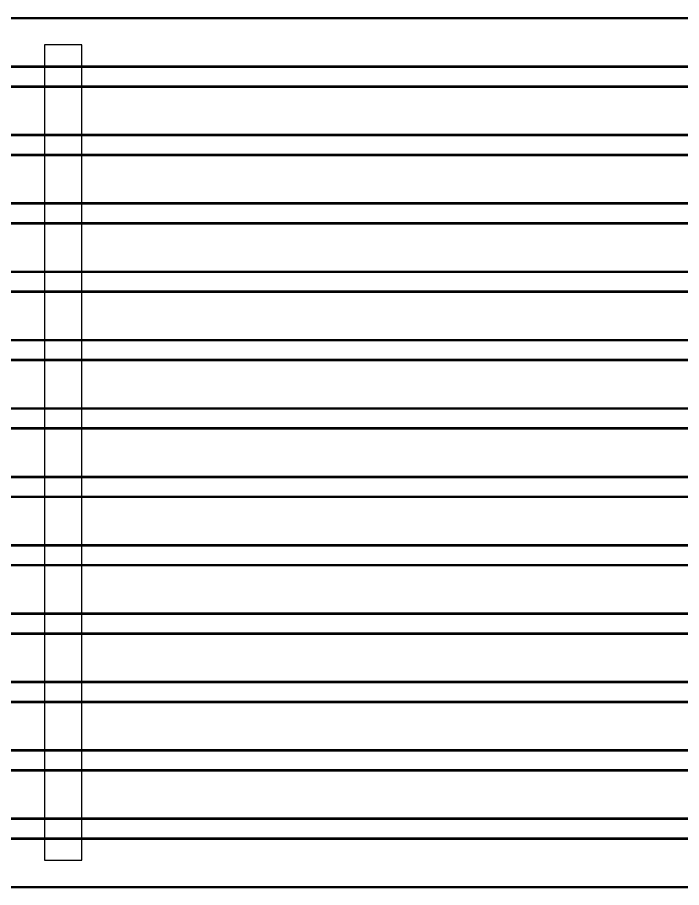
# Model space of a CAD drawing. Header units: millimetres. Extents: x 10366 to 13995, y 24552 to 29685.
# Drawn here: x 11445 to 11980, y 28075 to 28775 of the extents above; entities that cross this region are included whole.
import ezdxf

# ---------------------------------------------------------------- set-up
doc = ezdxf.new("R2010")
doc.units = ezdxf.units.MM
doc.header["$LTSCALE"] = 3
doc.layers.add('DomyÅ›lna', color=7, linetype='Continuous')
doc.layers.add('Hidden_lines', color=7, linetype='Continuous')

msp = doc.modelspace()

# ---------------------------------------------------------------- linework, layer by layer
at = {"layer": 'DomyÅ›lna'}
for p, q in [((10582.54, 28774.74), (12380.54, 28774.74)), ((10582.54, 28773.74), (12380.54, 28773.74)), ((10582.54, 28735.74), (12380.54, 28735.74)), ((11467.14, 28735.74), (11467.14, 28718.74)), ((11497.14, 28718.74), (11497.14, 28735.74)), ((10582.54, 28734.74), (12380.54, 28734.74)), ((10582.54, 28719.74), (12380.54, 28719.74)), ((10582.54, 28718.74), (12380.54, 28718.74)), ((10582.54, 28680.74), (12380.54, 28680.74)), ((10582.54, 28679.74), (12380.54, 28679.74)), ((11467.14, 28680.74), (11467.14, 28663.74)), ((11497.14, 28663.74), (11497.14, 28680.74)), ((10582.54, 28664.74), (12380.54, 28664.74)), ((10582.54, 28663.74), (12380.54, 28663.74)), ((10582.54, 28625.74), (12380.54, 28625.74)), ((10582.54, 28624.74), (12380.54, 28624.74)), ((11467.14, 28625.74), (11467.14, 28608.74)), ((11497.14, 28608.74), (11497.14, 28625.74)), ((10582.54, 28609.74), (12380.54, 28609.74)), ((10582.54, 28608.74), (12380.54, 28608.74)), ((10582.54, 28570.74), (12380.54, 28570.74)), ((10582.54, 28569.74), (12380.54, 28569.74)), ((11467.14, 28570.74), (11467.14, 28553.74)), ((11497.14, 28553.74), (11497.14, 28570.74)), ((10582.54, 28554.74), (12380.54, 28554.74)), ((10582.54, 28553.74), (12380.54, 28553.74)), ((10582.54, 28515.74), (12380.54, 28515.74)), ((10582.54, 28514.74), (12380.54, 28514.74)), ((11467.14, 28515.74), (11467.14, 28498.74)), ((11497.14, 28498.74), (11497.14, 28515.74)), ((10582.54, 28499.74), (12380.54, 28499.74)), ((10582.54, 28498.74), (12380.54, 28498.74)), ((10582.54, 28460.74), (12380.54, 28460.74)), ((10582.54, 28459.74), (12380.54, 28459.74)), ((11467.14, 28460.74), (11467.14, 28443.74)), ((11497.14, 28443.74), (11497.14, 28460.74)), ((10582.54, 28444.74), (12380.54, 28444.74)), ((10582.54, 28443.74), (12380.54, 28443.74)), ((10582.54, 28405.74), (12380.54, 28405.74)), ((10582.54, 28404.74), (12380.54, 28404.74)), ((11467.14, 28405.74), (11467.14, 28388.74)), ((11497.14, 28388.74), (11497.14, 28405.74)), ((10582.54, 28389.74), (12380.54, 28389.74)), ((10582.54, 28388.74), (12380.54, 28388.74)), ((10582.54, 28350.74), (12380.54, 28350.74)), ((11467.14, 28350.74), (11467.14, 28333.74)), ((11497.14, 28333.74), (11497.14, 28350.74)), ((10582.54, 28349.74), (12380.54, 28349.74)), ((10582.54, 28334.74), (12380.54, 28334.74)), ((10582.54, 28333.74), (12380.54, 28333.74)), ((10582.54, 28295.74), (12380.54, 28295.74)), ((10582.54, 28294.74), (12380.54, 28294.74)), ((11467.14, 28295.74), (11467.14, 28278.74)), ((11497.14, 28278.74), (11497.14, 28295.74)), ((10582.54, 28279.74), (12380.54, 28279.74)), ((10582.54, 28278.74), (12380.54, 28278.74)), ((10582.54, 28240.74), (12380.54, 28240.74)), ((10582.54, 28239.74), (12380.54, 28239.74)), ((11467.14, 28240.74), (11467.14, 28223.74)), ((11497.14, 28223.74), (11497.14, 28240.74)), ((10582.54, 28224.74), (12380.54, 28224.74)), ((10582.54, 28223.74), (12380.54, 28223.74)), ((10582.54, 28185.74), (12380.54, 28185.74)), ((10582.54, 28184.74), (12380.54, 28184.74)), ((11467.14, 28185.74), (11467.14, 28168.74)), ((11497.14, 28168.74), (11497.14, 28185.74)), ((10582.54, 28169.74), (12380.54, 28169.74)), ((10582.54, 28168.74), (12380.54, 28168.74)), ((10582.54, 28130.74), (12380.54, 28130.74)), ((10582.54, 28129.74), (12380.54, 28129.74)), ((11467.14, 28130.74), (11467.14, 28113.74)), ((11497.14, 28113.74), (11497.14, 28130.74)), ((10582.54, 28114.74), (12380.54, 28114.74)), ((10582.54, 28113.74), (12380.54, 28113.74)), ((10582.54, 28075.74), (12380.54, 28075.74)), ((10582.54, 28074.74), (12380.54, 28074.74))]:
    msp.add_line(p, q, dxfattribs=at)
at = {"layer": 'Hidden_lines'}
for p, q in [((11497.14, 28752.74), (11467.14, 28752.74)), ((11467.14, 28752.74), (11467.14, 28735.74)), ((11497.14, 28735.74), (11497.14, 28752.74)), ((11467.14, 28718.74), (11467.14, 28680.74)), ((11497.14, 28680.74), (11497.14, 28718.74)), ((11467.14, 28663.74), (11467.14, 28625.74)), ((11497.14, 28625.74), (11497.14, 28663.74)), ((11467.14, 28608.74), (11467.14, 28570.74)), ((11497.14, 28570.74), (11497.14, 28608.74)), ((11467.14, 28553.74), (11467.14, 28515.74)), ((11497.14, 28515.74), (11497.14, 28553.74)), ((11467.14, 28498.74), (11467.14, 28460.74)), ((11497.14, 28460.74), (11497.14, 28498.74)), ((11467.14, 28443.74), (11467.14, 28405.74)), ((11497.14, 28405.74), (11497.14, 28443.74)), ((11467.14, 28388.74), (11467.14, 28350.74)), ((11497.14, 28350.74), (11497.14, 28388.74)), ((11467.14, 28333.74), (11467.14, 28295.74)), ((11497.14, 28295.74), (11497.14, 28333.74)), ((11467.14, 28278.74), (11467.14, 28240.74)), ((11497.14, 28240.74), (11497.14, 28278.74)), ((11467.14, 28223.74), (11467.14, 28185.74)), ((11497.14, 28185.74), (11497.14, 28223.74)), ((11467.14, 28168.74), (11467.14, 28130.74)), ((11497.14, 28130.74), (11497.14, 28168.74)), ((11467.14, 28113.74), (11467.14, 28096.74)), ((11497.14, 28096.74), (11497.14, 28113.74)), ((11467.14, 28096.74), (11497.14, 28096.74))]:
    msp.add_line(p, q, dxfattribs=at)

doc.saveas('drawing.dxf')
